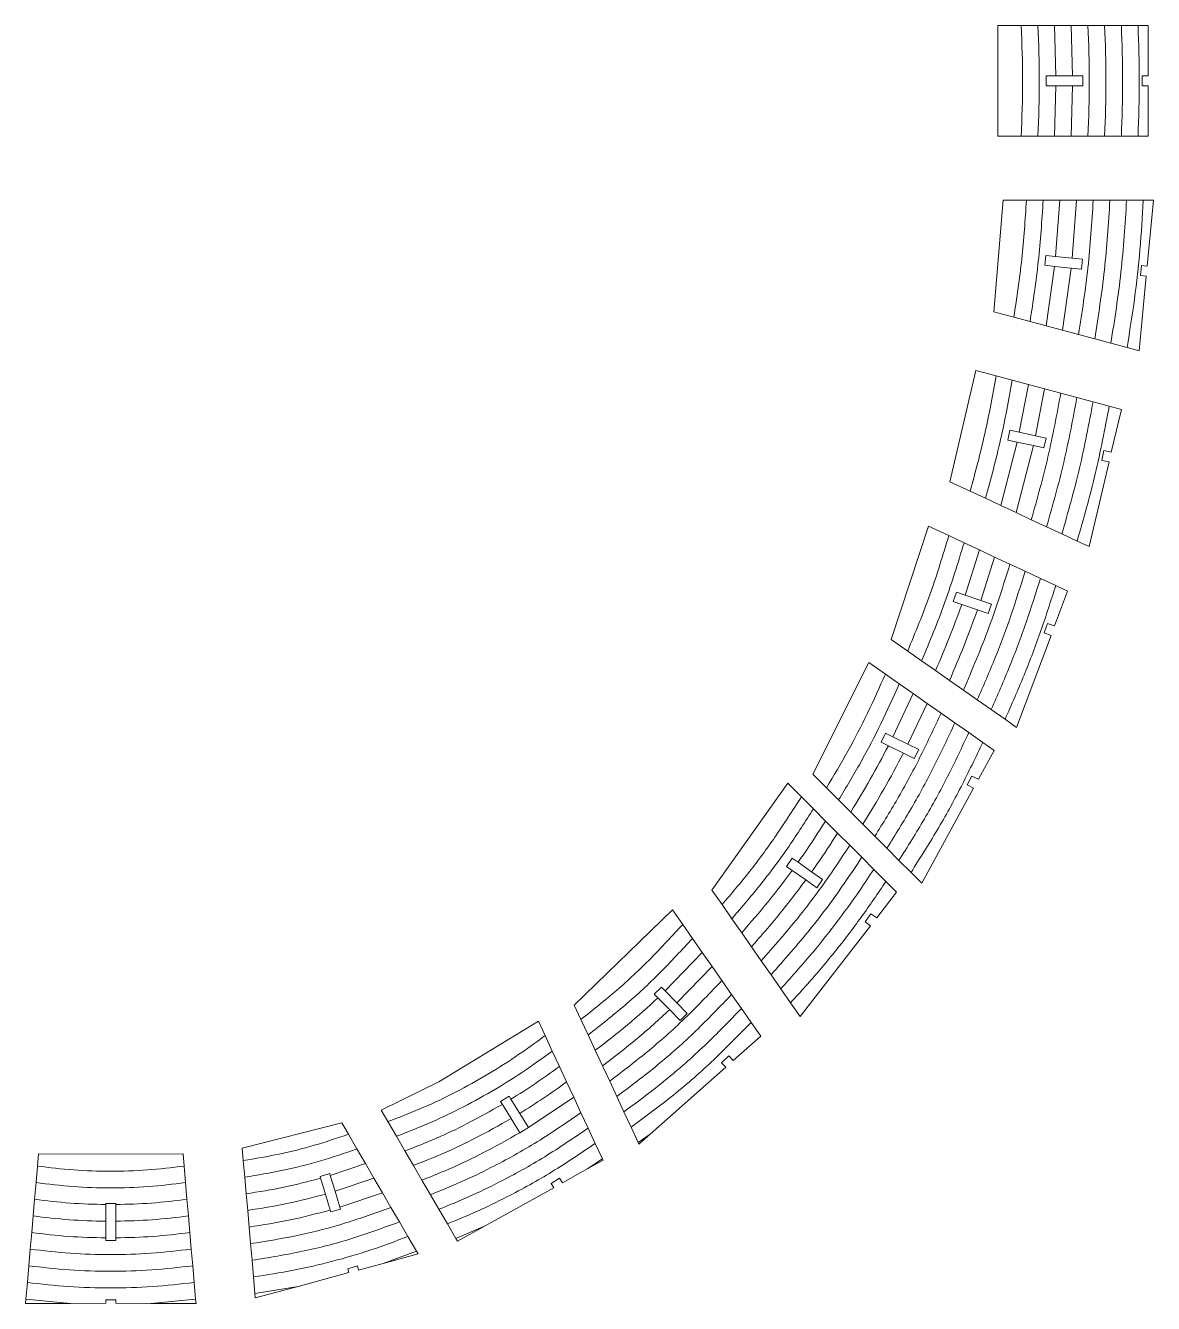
# Model space of a CAD drawing. Header units: millimetres. Extents: x -2136 to 2622, y -2915 to 1925.
# Drawn here: x 1418 to 1756, y -2890.7 to -2507.8 of the extents above; entities that cross this region are included whole.
import ezdxf

# ---------------------------------------------------------------- set-up
doc = ezdxf.new("R2010")
doc.units = ezdxf.units.MM

msp = doc.modelspace()

# ---------------------------------------------------------------- linework, layer by layer
at = {"color": 7, "linetype": 'Continuous', "lineweight": 15}
for p, q in [((1709.33, -2540.95), (1709.33, -2507.81)), ((1709.33, -2507.81), (1716.35, -2507.81)), ((1721.35, -2507.81), (1716.35, -2507.81)), ((1721.35, -2507.81), (1726.35, -2507.81)), ((1726.76, -2522.88), (1726.35, -2507.81)), ((1731.35, -2507.81), (1726.35, -2507.81)), ((1731.35, -2507.81), (1731.75, -2522.88)), ((1731.35, -2507.81), (1736.35, -2507.81)), ((1741.35, -2507.81), (1736.35, -2507.81)), ((1741.35, -2507.81), (1746.35, -2507.81)), ((1751.35, -2507.81), (1746.35, -2507.81)), ((1751.35, -2507.81), (1754.39, -2507.81)), ((1754.39, -2507.81), (1754.39, -2522.88)), ((1723.78, -2525.88), (1723.78, -2522.88)), ((1723.78, -2522.88), (1726.76, -2522.88)), ((1731.75, -2522.88), (1726.76, -2522.88)), ((1731.75, -2522.88), (1734.85, -2522.88)), ((1734.85, -2522.88), (1734.85, -2525.88)), ((1752.61, -2522.88), (1752.61, -2525.88)), ((1754.39, -2522.88), (1752.61, -2522.88)), ((1726.76, -2525.88), (1723.78, -2525.88)), ((1726.35, -2540.95), (1726.76, -2525.88)), ((1726.76, -2525.88), (1731.75, -2525.88)), ((1731.75, -2525.88), (1731.35, -2540.95)), ((1734.85, -2525.88), (1731.75, -2525.88)), ((1752.61, -2525.88), (1754.39, -2525.88)), ((1754.39, -2525.88), (1754.39, -2540.95)), ((1716.35, -2540.95), (1709.33, -2540.95)), ((1716.35, -2540.95), (1721.35, -2540.95)), ((1726.35, -2540.95), (1721.35, -2540.95)), ((1726.35, -2540.95), (1731.35, -2540.95)), ((1736.35, -2540.95), (1731.35, -2540.95)), ((1736.35, -2540.95), (1741.35, -2540.95)), ((1746.35, -2540.95), (1741.35, -2540.95)), ((1746.35, -2540.95), (1751.35, -2540.95)), ((1754.39, -2540.95), (1751.35, -2540.95)), ((1708.1, -2593.54), (1710.91, -2560.13)), ((1710.91, -2560.13), (1717.92, -2560.13)), ((1722.92, -2560.13), (1717.92, -2560.13)), ((1722.92, -2560.13), (1727.93, -2560.14)), ((1726.64, -2576.97), (1727.93, -2560.14)), ((1732.93, -2560.14), (1727.93, -2560.14)), ((1732.93, -2560.14), (1731.61, -2577.5)), ((1732.93, -2560.14), (1737.93, -2560.14)), ((1742.93, -2560.14), (1737.93, -2560.14)), ((1742.93, -2560.14), (1747.93, -2560.14)), ((1752.92, -2560.14), (1747.93, -2560.14)), ((1752.92, -2560.14), (1755.97, -2560.14)), ((1755.97, -2560.14), (1754.11, -2579.88)), ((1723.4, -2579.65), (1723.72, -2576.66)), ((1723.72, -2576.66), (1726.64, -2576.97)), ((1726.33, -2579.96), (1723.4, -2579.65)), ((1723.85, -2597.76), (1726.33, -2579.96)), ((1726.33, -2579.96), (1731.29, -2580.48)), ((1731.61, -2577.5), (1726.64, -2576.97)), ((1731.29, -2580.48), (1728.69, -2599.06)), ((1734.4, -2580.81), (1731.29, -2580.48)), ((1731.61, -2577.5), (1734.71, -2577.83)), ((1734.71, -2577.83), (1734.4, -2580.81)), ((1752.36, -2579.69), (1752.05, -2582.68)), ((1754.11, -2579.88), (1752.36, -2579.69)), ((1753.83, -2582.86), (1751.72, -2605.23)), ((1752.05, -2582.68), (1753.83, -2582.86)), ((1714.15, -2595.16), (1708.1, -2593.54)), ((1714.15, -2595.16), (1719, -2596.46)), ((1723.85, -2597.76), (1719, -2596.46)), ((1723.85, -2597.76), (1728.69, -2599.06)), ((1733.54, -2600.36), (1728.69, -2599.06)), ((1733.54, -2600.36), (1738.38, -2601.66)), ((1743.22, -2602.96), (1738.38, -2601.66)), ((1743.22, -2602.96), (1748.07, -2604.26)), ((1751.72, -2605.23), (1748.07, -2604.26)), ((1695, -2644.5), (1702.75, -2611.13)), ((1702.75, -2611.13), (1708.81, -2612.75)), ((1713.66, -2614.05), (1708.81, -2612.75)), ((1713.66, -2614.05), (1718.5, -2615.35)), ((1715.76, -2629.67), (1718.5, -2615.35)), ((1723.35, -2616.65), (1718.5, -2615.35)), ((1723.35, -2616.65), (1720.64, -2630.73)), ((1723.35, -2616.65), (1728.19, -2617.95)), ((1733.04, -2619.25), (1728.19, -2617.95)), ((1733.04, -2619.25), (1737.88, -2620.55)), ((1742.72, -2621.85), (1737.88, -2620.55)), ((1742.72, -2621.85), (1746.37, -2622.82)), ((1746.37, -2622.82), (1743.34, -2635.65)), ((1712.32, -2632), (1712.96, -2629.07)), ((1712.96, -2629.07), (1715.76, -2629.67)), ((1720.64, -2630.73), (1715.76, -2629.67)), ((1710.21, -2651.6), (1715.12, -2632.6)), ((1715.12, -2632.6), (1712.32, -2632)), ((1720, -2633.66), (1714.79, -2653.74)), ((1715.12, -2632.6), (1720, -2633.66)), ((1723.14, -2634.34), (1720, -2633.66)), ((1720.64, -2630.73), (1723.78, -2631.41)), ((1723.78, -2631.41), (1723.14, -2634.34)), ((1741.14, -2635.17), (1740.5, -2638.1)), ((1740.5, -2638.1), (1742.65, -2638.57)), ((1743.34, -2635.65), (1741.14, -2635.17)), ((1742.65, -2638.57), (1736.66, -2663.94)), ((1701.05, -2647.33), (1695, -2644.5)), ((1701.05, -2647.33), (1705.63, -2649.46)), ((1710.21, -2651.6), (1705.63, -2649.46)), ((1710.21, -2651.6), (1714.79, -2653.74)), ((1719.37, -2655.87), (1714.79, -2653.74)), ((1719.37, -2655.87), (1723.94, -2658.01)), ((1677.39, -2691.78), (1688.59, -2657.82)), ((1688.59, -2657.82), (1694.65, -2660.65)), ((1699.23, -2662.78), (1694.65, -2660.65)), ((1728.52, -2660.14), (1723.94, -2658.01)), ((1728.52, -2660.14), (1733.09, -2662.27)), ((1699.23, -2662.78), (1703.81, -2664.92)), ((1736.66, -2663.94), (1733.09, -2662.27)), ((1699.51, -2678.45), (1703.81, -2664.92)), ((1708.38, -2667.06), (1703.81, -2664.92)), ((1708.38, -2667.06), (1704.24, -2680.07)), ((1708.38, -2667.06), (1712.96, -2669.19)), ((1717.53, -2671.33), (1712.96, -2669.19)), ((1717.53, -2671.33), (1722.11, -2673.46)), ((1726.68, -2675.6), (1722.11, -2673.46)), ((1726.68, -2675.6), (1730.25, -2677.27)), ((1695.98, -2680.41), (1696.95, -2677.57)), ((1696.95, -2677.57), (1699.51, -2678.45)), ((1704.24, -2680.07), (1699.51, -2678.45)), ((1704.24, -2680.07), (1707.42, -2681.16)), ((1730.25, -2677.27), (1726.36, -2687.66)), ((1698.52, -2681.28), (1695.98, -2680.41)), ((1698.52, -2681.28), (1703.25, -2682.9)), ((1706.45, -2684), (1703.25, -2682.9)), ((1707.42, -2681.16), (1706.45, -2684)), ((1724.22, -2686.92), (1723.25, -2689.76)), ((1726.36, -2687.66), (1724.22, -2686.92)), ((1725.28, -2690.52), (1714.95, -2718.1)), ((1723.25, -2689.76), (1725.28, -2690.52)), ((1682.33, -2695.24), (1677.39, -2691.78)), ((1682.33, -2695.24), (1686.51, -2698.17)), ((1653.93, -2732.13), (1670.7, -2698.68)), ((1670.7, -2698.68), (1675.63, -2702.14)), ((1690.68, -2701.09), (1686.51, -2698.17)), ((1679.81, -2705.07), (1675.63, -2702.14)), ((1690.68, -2701.09), (1694.85, -2704.01)), ((1679.81, -2705.07), (1683.98, -2707.99)), ((1699.02, -2706.93), (1694.85, -2704.01)), ((1699.02, -2706.93), (1703.18, -2709.85)), ((1677.92, -2720.91), (1683.98, -2707.99)), ((1688.15, -2710.92), (1683.98, -2707.99)), ((1707.34, -2712.77), (1703.18, -2709.85)), ((1688.15, -2710.92), (1682.39, -2723.14)), ((1688.15, -2710.92), (1692.32, -2713.84)), ((1696.48, -2716.76), (1692.32, -2713.84)), ((1707.34, -2712.77), (1711.5, -2715.68)), ((1696.48, -2716.76), (1700.64, -2719.67)), ((1714.95, -2718.1), (1711.5, -2715.68)), ((1674.38, -2722.5), (1675.72, -2719.82)), ((1675.72, -2719.82), (1677.92, -2720.91)), ((1682.39, -2723.14), (1677.92, -2720.91)), ((1704.8, -2722.59), (1700.64, -2719.67)), ((1676.56, -2723.59), (1674.38, -2722.5)), ((1676.56, -2723.59), (1681.03, -2725.82)), ((1684.29, -2727.44), (1681.03, -2725.82)), ((1682.39, -2723.14), (1685.62, -2724.75)), ((1685.62, -2724.75), (1684.29, -2727.44)), ((1708.25, -2725), (1703.52, -2733.66)), ((1704.8, -2722.59), (1708.25, -2725)), ((1658, -2736.21), (1653.93, -2732.13)), ((1701.52, -2732.67), (1700.18, -2735.35)), ((1703.52, -2733.66), (1701.52, -2732.67)), ((1623.64, -2766.84), (1646.4, -2734.82)), ((1646.4, -2734.82), (1650.48, -2738.9)), ((1658, -2736.21), (1661.63, -2739.84)), ((1702.09, -2736.3), (1686.55, -2764.78)), ((1700.18, -2735.35), (1702.09, -2736.3)), ((1654.1, -2742.53), (1650.48, -2738.9)), ((1665.25, -2743.47), (1661.63, -2739.84)), ((1654.1, -2742.53), (1657.73, -2746.15)), ((1665.25, -2743.47), (1668.87, -2747.09)), ((1661.34, -2749.78), (1657.73, -2746.15)), ((1672.49, -2750.71), (1668.87, -2747.09)), ((1661.34, -2749.78), (1664.96, -2753.4)), ((1672.49, -2750.71), (1676.1, -2754.32)), ((1668.57, -2757.01), (1664.96, -2753.4)), ((1679.71, -2757.94), (1676.1, -2754.32)), ((1646.01, -2759.75), (1647.74, -2757.3)), ((1647.7, -2760.94), (1646.01, -2759.75)), ((1647.74, -2757.3), (1649.46, -2758.51)), ((1653.54, -2761.39), (1649.46, -2758.51)), ((1668.57, -2757.01), (1672.18, -2760.63)), ((1675.79, -2764.24), (1672.18, -2760.63)), ((1679.71, -2757.94), (1683.32, -2761.55)), ((1647.7, -2760.94), (1651.78, -2763.82)), ((1655.06, -2766.13), (1651.78, -2763.82)), ((1653.54, -2761.39), (1656.79, -2763.68)), ((1656.79, -2763.68), (1655.06, -2766.13)), ((1675.79, -2764.24), (1679.02, -2767.47)), ((1686.55, -2764.78), (1683.32, -2761.55)), ((1626.7, -2771.21), (1623.64, -2766.84)), ((1679.02, -2767.47), (1673.05, -2775.16)), ((1626.7, -2771.21), (1629.64, -2775.42)), ((1582.4, -2801.29), (1611.84, -2772.73)), ((1611.84, -2772.73), (1614.9, -2777.11)), ((1632.58, -2779.62), (1629.64, -2775.42)), ((1671.29, -2773.92), (1669.57, -2776.37)), ((1673.05, -2775.16), (1671.29, -2773.92)), ((1617.84, -2781.32), (1614.9, -2777.11)), ((1632.58, -2779.62), (1635.52, -2783.82)), ((1671.21, -2777.53), (1650.13, -2804.7)), ((1669.57, -2776.37), (1671.21, -2777.53)), ((1617.84, -2781.32), (1620.78, -2785.52)), ((1609.68, -2797.05), (1620.78, -2785.52)), ((1623.71, -2789.73), (1620.78, -2785.52)), ((1638.46, -2788.02), (1635.52, -2783.82)), ((1623.71, -2789.73), (1613.17, -2800.62)), ((1623.71, -2789.73), (1626.64, -2793.92)), ((1638.46, -2788.02), (1641.39, -2792.21)), ((1629.57, -2798.12), (1626.64, -2793.92)), ((1644.32, -2796.4), (1641.39, -2792.21)), ((1606.4, -2797.99), (1608.55, -2795.89)), ((1607.5, -2799.12), (1606.4, -2797.99)), ((1608.55, -2795.89), (1609.68, -2797.05)), ((1613.17, -2800.62), (1609.68, -2797.05)), ((1629.57, -2798.12), (1632.5, -2802.31)), ((1644.32, -2796.4), (1647.24, -2800.58)), ((1584.41, -2805.59), (1582.4, -2801.29)), ((1607.5, -2799.12), (1611, -2802.69)), ((1614.13, -2805.9), (1611, -2802.69)), ((1613.17, -2800.62), (1616.28, -2803.81)), ((1635.42, -2806.49), (1632.5, -2802.31)), ((1650.13, -2804.7), (1647.24, -2800.58)), ((1541.81, -2824.25), (1571.67, -2806.14)), ((1571.67, -2806.14), (1573.67, -2810.44)), ((1584.41, -2805.59), (1586.56, -2810.22)), ((1616.28, -2803.81), (1614.13, -2805.9)), ((1635.42, -2806.49), (1638.3, -2810.62)), ((1588.72, -2814.85), (1586.56, -2810.22)), ((1575.83, -2815.07), (1573.67, -2810.44)), ((1638.3, -2810.62), (1630.06, -2817.91)), ((1575.83, -2815.07), (1577.98, -2819.7)), ((1588.72, -2814.85), (1590.87, -2819.46)), ((1628.69, -2816.51), (1626.55, -2818.6)), ((1630.06, -2817.91), (1628.69, -2816.51)), ((1580.13, -2824.32), (1577.98, -2819.7)), ((1593.02, -2824.08), (1590.87, -2819.46)), ((1627.82, -2819.9), (1605.18, -2839.93)), ((1626.55, -2818.6), (1627.82, -2819.9)), ((1524.53, -2832.77), (1541.81, -2824.25)), ((1580.13, -2824.32), (1582.28, -2828.93)), ((1593.02, -2824.08), (1595.17, -2828.69)), ((1560.33, -2830.19), (1562.88, -2828.62)), ((1562.88, -2828.62), (1563.43, -2829.51)), ((1566.05, -2833.76), (1563.43, -2829.51)), ((1568.68, -2838), (1582.28, -2828.93)), ((1584.42, -2833.54), (1582.28, -2828.93)), ((1597.31, -2833.3), (1595.17, -2828.69)), ((1526.55, -2836.23), (1524.53, -2832.77)), ((1560.86, -2831.05), (1560.33, -2830.19)), ((1560.86, -2831.05), (1563.48, -2835.3)), ((1597.31, -2833.3), (1599.45, -2837.9)), ((1482.91, -2844.19), (1512.71, -2836.56)), ((1512.71, -2836.56), (1514.73, -2840.02)), ((1526.55, -2836.23), (1529.1, -2840.61)), ((1566.11, -2839.55), (1563.48, -2835.3)), ((1566.05, -2833.76), (1568.68, -2838)), ((1584.42, -2833.54), (1586.56, -2838.15)), ((1517.28, -2844.4), (1514.73, -2840.02)), ((1531.65, -2844.99), (1529.1, -2840.61)), ((1566.11, -2839.55), (1566.14, -2839.61)), ((1566.14, -2839.61), (1568.69, -2838.03)), ((1568.69, -2838.03), (1568.68, -2838)), ((1588.71, -2842.75), (1586.56, -2838.15)), ((1601.6, -2842.5), (1599.45, -2837.9)), ((1601.6, -2842.5), (1605.18, -2839.93)), ((1601.8, -2842.93), (1605.18, -2839.93)), ((1483.23, -2847.87), (1482.91, -2844.19)), ((1517.28, -2844.4), (1519.83, -2848.78)), ((1588.71, -2842.75), (1590.85, -2847.35)), ((1601.6, -2842.5), (1601.8, -2842.93)), ((1421.55, -2849.53), (1421.87, -2845.85)), ((1421.87, -2845.85), (1443.52, -2845.95)), ((1443.52, -2845.95), (1465.17, -2845.85)), ((1465.17, -2845.85), (1465.49, -2849.53)), ((1483.23, -2847.87), (1483.67, -2852.85)), ((1531.65, -2844.99), (1534.21, -2849.37)), ((1586.52, -2850.31), (1590.85, -2847.35)), ((1586.52, -2850.31), (1591.05, -2847.79)), ((1591.05, -2847.79), (1590.85, -2847.35)), ((1421.55, -2849.53), (1421.12, -2854.51)), ((1465.92, -2854.51), (1465.49, -2849.53)), ((1506.27, -2852.67), (1509.14, -2851.81)), ((1509.14, -2851.81), (1509.29, -2852.32)), ((1509.29, -2852.32), (1519.83, -2848.78)), ((1510.72, -2857.1), (1509.29, -2852.32)), ((1522.38, -2853.16), (1519.83, -2848.78)), ((1536.76, -2853.75), (1534.21, -2849.37)), ((1586.52, -2850.31), (1578.9, -2854.55)), ((1420.69, -2859.5), (1421.12, -2854.51)), ((1465.92, -2854.51), (1466.35, -2859.5)), ((1484.1, -2857.83), (1483.67, -2852.85)), ((1506.41, -2853.15), (1506.27, -2852.67)), ((1506.41, -2853.15), (1507.84, -2857.94)), ((1522.38, -2853.16), (1510.72, -2857.1)), ((1522.38, -2853.16), (1524.93, -2857.54)), ((1536.76, -2853.75), (1539.3, -2858.12)), ((1576.27, -2856.01), (1555.73, -2867.45)), ((1578.03, -2853.14), (1575.47, -2854.72)), ((1575.47, -2854.72), (1576.27, -2856.01)), ((1578.9, -2854.55), (1578.03, -2853.14)), ((1420.69, -2859.5), (1420.26, -2864.48)), ((1466.79, -2864.48), (1466.35, -2859.5)), ((1484.1, -2857.83), (1484.54, -2862.82)), ((1509.28, -2862.72), (1507.84, -2857.94)), ((1510.72, -2857.1), (1512.16, -2861.89)), ((1512.16, -2861.89), (1524.93, -2857.54)), ((1527.48, -2861.91), (1524.93, -2857.54)), ((1541.85, -2862.49), (1539.3, -2858.12)), ((1442.02, -2860.77), (1445.02, -2860.77)), ((1442.02, -2861.07), (1442.02, -2860.77)), ((1442.02, -2861.07), (1442.02, -2866.07)), ((1445.02, -2860.77), (1445.02, -2861.07)), ((1445.02, -2866.07), (1445.02, -2861.07)), ((1484.97, -2867.8), (1484.54, -2862.82)), ((1509.28, -2862.72), (1509.44, -2863.27)), ((1509.44, -2863.27), (1512.32, -2862.41)), ((1512.32, -2862.41), (1512.16, -2861.89)), ((1527.48, -2861.91), (1530.02, -2866.28)), ((1541.85, -2862.49), (1544.39, -2866.85)), ((1419.82, -2869.46), (1420.26, -2864.48)), ((1442.02, -2871.06), (1442.02, -2866.07)), ((1445.02, -2866.07), (1445.02, -2871.06)), ((1466.79, -2864.48), (1467.22, -2869.46)), ((1484.97, -2867.8), (1485.4, -2872.78)), ((1532.57, -2870.64), (1530.02, -2866.28)), ((1546.94, -2871.21), (1544.39, -2866.85)), ((1546.94, -2871.21), (1555.73, -2867.45)), ((1547.44, -2872.07), (1555.73, -2867.45)), ((1419.82, -2869.46), (1419.39, -2874.44)), ((1442.02, -2871.06), (1442.02, -2871.84)), ((1445.02, -2871.84), (1445.02, -2871.06)), ((1467.65, -2874.44), (1467.22, -2869.46)), ((1532.57, -2870.64), (1535.11, -2875.01)), ((1546.94, -2871.21), (1547.44, -2872.07)), ((1418.96, -2879.42), (1419.39, -2874.44)), ((1442.02, -2871.84), (1445.02, -2871.84)), ((1467.65, -2874.44), (1468.08, -2879.42)), ((1485.84, -2877.76), (1485.4, -2872.78)), ((1525.16, -2878.69), (1535.11, -2875.01)), ((1535.61, -2875.87), (1535.11, -2875.01)), ((1485.84, -2877.76), (1486.27, -2882.74)), ((1525.16, -2878.69), (1517.79, -2880.68)), ((1525.16, -2878.69), (1535.61, -2875.87)), ((1418.96, -2879.42), (1418.53, -2884.4)), ((1468.52, -2884.4), (1468.08, -2879.42)), ((1486.71, -2887.72), (1486.27, -2882.74)), ((1514.89, -2881.46), (1499.64, -2885.58)), ((1517.41, -2879.43), (1514.54, -2880.29)), ((1514.54, -2880.29), (1514.89, -2881.46)), ((1517.79, -2880.68), (1517.41, -2879.43)), ((1418.09, -2889.38), (1418.53, -2884.4)), ((1468.52, -2884.4), (1468.95, -2889.38)), ((1486.71, -2887.72), (1499.64, -2885.58)), ((1486.82, -2889.04), (1499.64, -2885.58)), ((1418.09, -2889.38), (1417.98, -2890.7)), ((1417.98, -2890.7), (1431.45, -2890.67)), ((1418.09, -2889.38), (1431.45, -2890.67)), ((1442.02, -2890.65), (1431.45, -2890.67)), ((1442.02, -2889.6), (1442.02, -2890.65)), ((1445.02, -2889.6), (1442.02, -2889.6)), ((1445.02, -2890.65), (1445.02, -2889.6)), ((1455.51, -2890.67), (1445.02, -2890.65)), ((1455.51, -2890.67), (1468.95, -2889.38)), ((1455.51, -2890.67), (1469.06, -2890.7)), ((1469.06, -2890.7), (1468.95, -2889.38)), ((1486.71, -2887.72), (1486.82, -2889.04))]:
    msp.add_line(p, q, dxfattribs=at)
at = {"color": 7, "linetype": 'Continuous', "lineweight": 15, "flags": 128}
for points in [[(1717.92, -2560.13), (1717.92, -2560.13)], [(1732.93, -2560.14), (1732.93, -2560.14)], [(1737.93, -2560.14), (1737.93, -2560.14)], [(1454.69, -2850.69), (1454.69, -2850.69)], [(1455.41, -2860.65), (1455.41, -2860.65)], [(1456.13, -2870.61), (1456.13, -2870.61)], [(1456.85, -2880.57), (1456.85, -2880.57)], [(1457.57, -2890.53), (1457.57, -2890.53)]]:
    msp.add_lwpolyline(points, dxfattribs=at)
at = {"color": 7, "linetype": 'Continuous', "lineweight": 15}
for points, knots in [([(1716.35, -2540.95), (1716.56, -2535.41), (1716.99, -2524.36), (1716.56, -2513.32), (1716.35, -2507.81)], [0, 0, 0, 0, 0.501253, 1, 1, 1, 1]), ([(1716.35, -2540.95), (1716.56, -2535.41), (1716.99, -2524.36), (1716.56, -2513.32), (1716.35, -2507.81)], [0, 0, 0, 0, 0.501253, 1, 1, 1, 1]), ([(1721.35, -2507.81), (1721.56, -2513.32), (1721.98, -2524.36), (1721.56, -2535.41), (1721.35, -2540.95)], [0, 0, 0, 0, 0.498786, 1, 1, 1, 1]), ([(1721.35, -2507.81), (1721.56, -2513.32), (1721.98, -2524.36), (1721.56, -2535.41), (1721.35, -2540.95)], [0, 0, 0, 0, 0.498786, 1, 1, 1, 1]), ([(1736.35, -2540.95), (1736.55, -2535.41), (1736.95, -2524.37), (1736.55, -2513.32), (1736.35, -2507.81)], [0, 0, 0, 0, 0.501168, 1, 1, 1, 1]), ([(1736.35, -2540.95), (1736.55, -2535.41), (1736.95, -2524.37), (1736.55, -2513.32), (1736.35, -2507.81)], [0, 0, 0, 0, 0.501168, 1, 1, 1, 1]), ([(1741.35, -2507.81), (1741.55, -2513.32), (1741.94, -2524.37), (1741.55, -2535.41), (1741.35, -2540.95)], [0, 0, 0, 0, 0.498847, 1, 1, 1, 1]), ([(1741.35, -2507.81), (1741.55, -2513.32), (1741.94, -2524.37), (1741.55, -2535.41), (1741.35, -2540.95)], [0, 0, 0, 0, 0.498847, 1, 1, 1, 1]), ([(1746.35, -2540.95), (1746.54, -2535.41), (1746.93, -2524.37), (1746.54, -2513.32), (1746.35, -2507.81)], [0, 0, 0, 0, 0.501139, 1, 1, 1, 1]), ([(1746.35, -2540.95), (1746.54, -2535.41), (1746.93, -2524.37), (1746.54, -2513.32), (1746.35, -2507.81)], [0, 0, 0, 0, 0.501139, 1, 1, 1, 1]), ([(1751.35, -2507.81), (1751.54, -2513.32), (1751.93, -2524.37), (1751.54, -2535.41), (1751.35, -2540.95)], [0, 0, 0, 0, 0.498875, 1, 1, 1, 1]), ([(1751.35, -2507.81), (1751.54, -2513.32), (1751.93, -2524.37), (1751.54, -2535.41), (1751.35, -2540.95)], [0, 0, 0, 0, 0.498875, 1, 1, 1, 1]), ([(1714.15, -2595.16), (1715.02, -2589.37), (1716.77, -2577.75), (1717.54, -2566.02), (1717.92, -2560.13)], [0, 0, 0, 0, 0.498427, 1, 1, 1, 1]), ([(1714.15, -2595.16), (1715.02, -2589.37), (1716.77, -2577.75), (1717.54, -2566.02), (1717.92, -2560.13)], [0, 0, 0, 0, 0.498427, 1, 1, 1, 1]), ([(1722.92, -2560.13), (1722.53, -2566.24), (1721.73, -2578.4), (1719.91, -2590.46), (1719, -2596.46)], [0, 0, 0, 0, 0.501639, 1, 1, 1, 1]), ([(1722.92, -2560.13), (1722.53, -2566.24), (1721.73, -2578.4), (1719.91, -2590.46), (1719, -2596.46)], [0, 0, 0, 0, 0.501639, 1, 1, 1, 1]), ([(1733.54, -2600.36), (1734.57, -2593.71), (1736.63, -2580.37), (1737.49, -2566.89), (1737.93, -2560.14)], [0, 0, 0, 0, 0.498469, 1, 1, 1, 1]), ([(1733.54, -2600.36), (1734.57, -2593.71), (1736.63, -2580.37), (1737.49, -2566.89), (1737.93, -2560.14)], [0, 0, 0, 0, 0.498469, 1, 1, 1, 1]), ([(1742.93, -2560.14), (1742.48, -2567.11), (1741.6, -2581.02), (1739.45, -2594.79), (1738.38, -2601.66)], [0, 0, 0, 0, 0.501494, 1, 1, 1, 1]), ([(1743.22, -2602.96), (1744.34, -2595.88), (1746.57, -2581.68), (1747.47, -2567.33), (1747.93, -2560.14)], [0, 0, 0, 0, 0.498544, 1, 1, 1, 1]), ([(1743.22, -2602.96), (1744.34, -2595.88), (1746.57, -2581.68), (1747.47, -2567.33), (1747.93, -2560.14)], [0, 0, 0, 0, 0.498544, 1, 1, 1, 1]), ([(1752.92, -2560.14), (1752.63, -2565.08), (1752.04, -2574.95), (1750.42, -2589.68), (1748.85, -2599.4), (1748.07, -2604.26)], [0, 0, 0, 0, 0.334701, 0.667804, 1, 1, 1, 1]), ([(1701.05, -2647.33), (1702.59, -2641.62), (1705.68, -2630.21), (1707.77, -2618.57), (1708.81, -2612.75)], [0, 0, 0, 0, 0.500009, 1, 1, 1, 1]), ([(1713.66, -2614.05), (1712.58, -2620.01), (1710.42, -2631.93), (1707.23, -2643.62), (1705.63, -2649.46)], [0, 0, 0, 0, 0.499898, 1, 1, 1, 1]), ([(1719.37, -2655.87), (1721.12, -2649.61), (1724.63, -2637.1), (1727.01, -2624.33), (1728.19, -2617.95)], [0, 0, 0, 0, 0.50047, 1, 1, 1, 1]), ([(1733.04, -2619.25), (1731.81, -2625.77), (1729.37, -2638.82), (1725.75, -2651.61), (1723.94, -2658.01)], [0, 0, 0, 0, 0.499404, 1, 1, 1, 1]), ([(1728.52, -2660.14), (1730.38, -2653.6), (1734.1, -2640.55), (1736.62, -2627.21), (1737.88, -2620.55)], [0, 0, 0, 0, 0.500724, 1, 1, 1, 1]), ([(1742.72, -2621.85), (1741.43, -2628.65), (1738.83, -2642.27), (1735.01, -2655.6), (1733.09, -2662.27)], [0, 0, 0, 0, 0.499147, 1, 1, 1, 1]), ([(1682.33, -2695.24), (1684.67, -2689.55), (1689.32, -2678.22), (1692.88, -2666.49), (1694.65, -2660.65)], [0, 0, 0, 0, 0.50191, 1, 1, 1, 1]), ([(1699.23, -2662.78), (1697.4, -2668.76), (1693.73, -2680.76), (1688.92, -2692.35), (1686.51, -2698.17)], [0, 0, 0, 0, 0.497861, 1, 1, 1, 1]), ([(1699.02, -2706.93), (1701.66, -2700.73), (1706.93, -2688.38), (1710.96, -2675.57), (1712.96, -2669.19)], [0, 0, 0, 0, 0.502425, 1, 1, 1, 1]), ([(1717.53, -2671.33), (1716.17, -2675.66), (1713.45, -2684.36), (1708.66, -2697.22), (1705.01, -2705.63), (1703.18, -2709.85)], [0, 0, 0, 0, 0.331067, 0.664621, 1, 1, 1, 1]), ([(1707.34, -2712.77), (1709.23, -2708.47), (1712.98, -2699.88), (1717.9, -2686.76), (1720.71, -2677.88), (1722.11, -2673.46)], [0, 0, 0, 0, 0.335421, 0.669019, 1, 1, 1, 1]), ([(1726.68, -2675.6), (1725.24, -2680.11), (1722.35, -2689.16), (1717.3, -2702.54), (1713.44, -2711.29), (1711.5, -2715.68)], [0, 0, 0, 0, 0.330899, 0.664536, 1, 1, 1, 1]), ([(1690.68, -2701.09), (1692.08, -2697.82), (1694.87, -2691.29), (1697.31, -2684.61), (1698.52, -2681.28)], [0, 0, 0, 0, 0.500968, 1, 1, 1, 1]), ([(1703.25, -2682.9), (1701.95, -2686.45), (1699.35, -2693.57), (1696.35, -2700.53), (1694.85, -2704.01)], [0, 0, 0, 0, 0.498966, 1, 1, 1, 1]), ([(1703.25, -2682.9), (1701.95, -2686.45), (1699.35, -2693.57), (1696.35, -2700.53), (1694.85, -2704.01)], [0, 0, 0, 0, 0.498966, 1, 1, 1, 1]), ([(1658, -2736.21), (1660.17, -2732.55), (1664.52, -2725.23), (1670.4, -2713.86), (1673.89, -2706.05), (1675.63, -2702.14)], [0, 0, 0, 0, 0.332198, 0.665278, 1, 1, 1, 1]), ([(1679.81, -2705.07), (1678.01, -2709.06), (1674.41, -2717.03), (1668.35, -2728.64), (1663.87, -2736.11), (1661.63, -2739.84)], [0, 0, 0, 0, 0.334502, 0.667551, 1, 1, 1, 1]), ([(1672.49, -2750.71), (1674.93, -2746.75), (1679.82, -2738.83), (1686.43, -2726.51), (1690.35, -2718.07), (1692.32, -2713.84)], [0, 0, 0, 0, 0.3331927, 0.6662407, 1, 1, 1, 1]), ([(1696.48, -2716.76), (1694.46, -2721.06), (1690.43, -2729.67), (1683.64, -2742.22), (1678.61, -2750.29), (1676.1, -2754.32)], [0, 0, 0, 0, 0.333522, 0.666568, 1, 1, 1, 1]), ([(1679.71, -2757.94), (1682.29, -2753.83), (1687.46, -2745.61), (1694.43, -2732.83), (1698.57, -2724.06), (1700.64, -2719.67)], [0, 0, 0, 0, 0.33367, 0.666712, 1, 1, 1, 1]), ([(1665.25, -2743.47), (1667.24, -2740.21), (1671.22, -2733.71), (1674.78, -2726.96), (1676.56, -2723.59)], [0, 0, 0, 0, 0.499865, 1, 1, 1, 1]), ([(1681.03, -2725.82), (1679.12, -2729.43), (1675.31, -2736.66), (1671.02, -2743.61), (1668.87, -2747.09)], [0, 0, 0, 0, 0.5000037, 1, 1, 1, 1]), ([(1704.8, -2722.59), (1702.68, -2727.05), (1698.43, -2735.98), (1691.27, -2749), (1685.97, -2757.36), (1683.32, -2761.55)], [0, 0, 0, 0, 0.333062, 0.666096, 1, 1, 1, 1]), ([(1626.7, -2771.21), (1629.47, -2767.94), (1635.01, -2761.41), (1642.97, -2750.63), (1647.87, -2742.97), (1650.48, -2738.9)], [0, 0, 0, 0, 0.3204757, 0.6390107, 1, 1, 1, 1]), ([(1654.1, -2742.53), (1651.69, -2746.27), (1646.8, -2753.88), (1638.66, -2764.89), (1632.66, -2771.9), (1629.64, -2775.42)], [0, 0, 0, 0, 0.325375, 0.661399, 1, 1, 1, 1]), ([(1649.46, -2758.51), (1649.97, -2757.79), (1652.84, -2753.74), (1655.52, -2749.57), (1657.73, -2746.15)], [0, 0, 0, 0, 0.179258, 1, 1, 1, 1]), ([(1661.34, -2749.78), (1659.34, -2752.87), (1656.8, -2756.78), (1654.11, -2760.59), (1653.54, -2761.39)], [0, 0, 0, 0, 0.789944, 1, 1, 1, 1]), ([(1638.46, -2788.02), (1642.19, -2783.77), (1649.61, -2775.31), (1658.27, -2763.59), (1663.15, -2756.16), (1664.96, -2753.4)], [0, 0, 0, 0, 0.3886667, 0.7730763, 1, 1, 1, 1]), ([(1668.57, -2757.01), (1666.96, -2759.45), (1662.09, -2766.83), (1653.26, -2778.78), (1645.36, -2787.71), (1641.39, -2792.21)], [0, 0, 0, 0, 0.196631, 0.595885, 1, 1, 1, 1]), ([(1644.32, -2796.4), (1647.16, -2793.25), (1652.82, -2787), (1660.66, -2777.13), (1667.08, -2768.32), (1670.78, -2762.74), (1672.18, -2760.63)], [0, 0, 0, 0, 0.2799169, 0.5574223, 0.8325356, 1, 1, 1, 1]), ([(1632.58, -2779.62), (1635.23, -2776.59), (1640.51, -2770.56), (1645.31, -2764.14), (1647.7, -2760.94)], [0, 0, 0, 0, 0.501906, 1, 1, 1, 1]), ([(1651.78, -2763.82), (1649.22, -2767.25), (1644.06, -2774.13), (1638.38, -2780.58), (1635.52, -2783.82)], [0, 0, 0, 0, 0.4978786, 1, 1, 1, 1]), ([(1675.79, -2764.24), (1674.6, -2766.03), (1670.97, -2771.46), (1664.52, -2780.32), (1656.24, -2790.7), (1650.25, -2797.28), (1647.24, -2800.58)], [0, 0, 0, 0, 0.139391, 0.423567, 0.71047, 1, 1, 1, 1]), ([(1584.41, -2805.59), (1588.04, -2802.72), (1595.3, -2796.97), (1605.48, -2787.42), (1611.75, -2780.55), (1614.9, -2777.11)], [0, 0, 0, 0, 0.332166, 0.665024, 1, 1, 1, 1]), ([(1617.84, -2781.32), (1614.61, -2784.81), (1608.18, -2791.79), (1597.74, -2801.47), (1590.29, -2807.3), (1586.56, -2810.22)], [0, 0, 0, 0, 0.334511, 0.667331, 1, 1, 1, 1]), ([(1593.02, -2824.08), (1597.03, -2821.03), (1605.04, -2814.95), (1616.26, -2804.84), (1623.18, -2797.57), (1626.64, -2793.92)], [0, 0, 0, 0, 0.334017, 0.666815, 1, 1, 1, 1]), ([(1629.57, -2798.12), (1626.03, -2801.81), (1618.95, -2809.19), (1607.47, -2819.43), (1599.27, -2825.6), (1595.17, -2828.69)], [0, 0, 0, 0, 0.332775, 0.665565, 1, 1, 1, 1]), ([(1588.72, -2814.85), (1591.97, -2812.36), (1598.46, -2807.39), (1604.49, -2801.87), (1607.5, -2799.12)], [0, 0, 0, 0, 0.500352, 1, 1, 1, 1]), ([(1611, -2802.69), (1607.77, -2805.64), (1601.32, -2811.53), (1594.36, -2816.82), (1590.87, -2819.46)], [0, 0, 0, 0, 0.499364, 1, 1, 1, 1]), ([(1597.31, -2833.3), (1601.51, -2830.16), (1609.89, -2823.91), (1621.64, -2813.53), (1628.88, -2806.05), (1632.5, -2802.31)], [0, 0, 0, 0, 0.3348354, 0.667618, 1, 1, 1, 1]), ([(1635.42, -2806.49), (1631.72, -2810.28), (1624.32, -2817.86), (1612.32, -2828.39), (1603.75, -2834.72), (1599.45, -2837.9)], [0, 0, 0, 0, 0.332007, 0.664783, 1, 1, 1, 1]), ([(1526.55, -2836.23), (1529.77, -2835), (1536.24, -2832.54), (1545.85, -2828.01), (1555.38, -2822.81), (1564.77, -2816.95), (1570.71, -2812.61), (1573.67, -2810.44)], [0, 0, 0, 0, 0.1919582, 0.3848985, 0.5906446, 0.7959176, 1, 1, 1, 1]), ([(1575.83, -2815.07), (1572.88, -2817.2), (1566.98, -2821.48), (1557.66, -2827.26), (1548.21, -2832.4), (1538.69, -2836.91), (1532.29, -2839.38), (1529.1, -2840.61)], [0, 0, 0, 0, 0.20391, 0.409182, 0.615109, 0.807977, 1, 1, 1, 1]), ([(1563.43, -2829.51), (1565.92, -2827.95), (1570.87, -2824.84), (1575.61, -2821.41), (1577.98, -2819.7)], [0, 0, 0, 0, 0.50137, 1, 1, 1, 1]), ([(1580.13, -2824.32), (1577.84, -2825.96), (1573.25, -2829.25), (1568.46, -2832.25), (1566.05, -2833.76)], [0, 0, 0, 0, 0.498552, 1, 1, 1, 1]), ([(1531.65, -2844.99), (1534.81, -2843.76), (1541.14, -2841.28), (1550.92, -2836.67), (1557.37, -2833.02), (1560.86, -2831.05)], [0, 0, 0, 0, 0.313982, 0.629194, 1, 1, 1, 1]), ([(1563.48, -2835.3), (1559.91, -2837.32), (1553.4, -2841), (1543.6, -2845.65), (1537.33, -2848.13), (1534.21, -2849.37)], [0, 0, 0, 0, 0.3785724, 0.6898216, 1, 1, 1, 1]), ([(1584.42, -2833.54), (1580.1, -2836.52), (1571.4, -2842.49), (1559.25, -2849.21), (1548.51, -2854.39), (1542.37, -2856.88), (1539.3, -2858.12)], [0, 0, 0, 0, 0.305581, 0.614361, 0.807432, 1, 1, 1, 1]), ([(1483.23, -2847.87), (1486.82, -2847.28), (1493.97, -2846.1), (1504.49, -2843.46), (1511.32, -2841.16), (1514.73, -2840.02)], [0, 0, 0, 0, 0.335389, 0.668194, 1, 1, 1, 1]), ([(1536.76, -2853.75), (1539.85, -2852.51), (1546.05, -2850.02), (1555.88, -2845.34), (1562.45, -2841.62), (1566.11, -2839.55)], [0, 0, 0, 0, 0.306443, 0.613812, 1, 1, 1, 1]), ([(1541.85, -2862.49), (1544.89, -2861.24), (1550.96, -2858.76), (1561.6, -2853.61), (1573.64, -2846.97), (1582.27, -2841.08), (1586.56, -2838.15)], [0, 0, 0, 0, 0.1927623, 0.3859552, 0.6946331, 1, 1, 1, 1]), ([(1517.28, -2844.4), (1513.65, -2845.64), (1506.37, -2848.14), (1495.13, -2850.98), (1487.5, -2852.23), (1483.67, -2852.85)], [0, 0, 0, 0, 0.331646, 0.664534, 1, 1, 1, 1]), ([(1588.71, -2842.75), (1584.45, -2845.64), (1575.88, -2851.44), (1563.96, -2858.01), (1553.42, -2863.13), (1547.4, -2865.61), (1544.39, -2866.85)], [0, 0, 0, 0, 0.305137, 0.613675, 0.807017, 1, 1, 1, 1]), ([(1421.55, -2849.53), (1425.17, -2849.97), (1432.43, -2850.86), (1443.43, -2851.2), (1454.49, -2850.87), (1461.82, -2849.98), (1465.49, -2849.53)], [0, 0, 0, 0, 0.247816, 0.49744, 0.748735, 1, 1, 1, 1]), ([(1465.92, -2854.51), (1462.18, -2854.96), (1454.7, -2855.86), (1443.43, -2856.2), (1432.21, -2855.85), (1424.81, -2854.96), (1421.12, -2854.51)], [0, 0, 0, 0, 0.251208, 0.502551, 0.752071, 1, 1, 1, 1]), ([(1484.1, -2857.83), (1487.87, -2857.24), (1495.39, -2856.06), (1502.75, -2854.12), (1506.41, -2853.15)], [0, 0, 0, 0, 0.501996, 1, 1, 1, 1]), ([(1420.69, -2859.5), (1424.22, -2859.93), (1431.31, -2860.8), (1438.44, -2860.98), (1442.02, -2861.07)], [0, 0, 0, 0, 0.498544, 1, 1, 1, 1]), ([(1420.69, -2859.5), (1424.22, -2859.93), (1431.31, -2860.8), (1438.44, -2860.98), (1442.02, -2861.07)], [0, 0, 0, 0, 0.498544, 1, 1, 1, 1]), ([(1445.02, -2861.07), (1448.59, -2860.98), (1455.73, -2860.79), (1462.81, -2859.93), (1466.35, -2859.5)], [0, 0, 0, 0, 0.500285, 1, 1, 1, 1]), ([(1507.84, -2857.94), (1504.02, -2858.95), (1496.33, -2860.98), (1488.48, -2862.2), (1484.54, -2862.82)], [0, 0, 0, 0, 0.497882, 1, 1, 1, 1]), ([(1484.97, -2867.8), (1489.08, -2867.16), (1497.27, -2865.89), (1505.29, -2863.78), (1509.28, -2862.72)], [0, 0, 0, 0, 0.502233, 1, 1, 1, 1]), ([(1527.48, -2861.91), (1522.96, -2863.54), (1513.9, -2866.81), (1499.82, -2870.47), (1490.23, -2872.01), (1485.4, -2872.78)], [0, 0, 0, 0, 0.33071, 0.663639, 1, 1, 1, 1]), ([(1442.02, -2866.07), (1438.37, -2865.98), (1431.09, -2865.79), (1423.86, -2864.92), (1420.26, -2864.48)], [0, 0, 0, 0, 0.501451, 1, 1, 1, 1]), ([(1442.02, -2866.07), (1438.37, -2865.98), (1431.09, -2865.79), (1423.86, -2864.92), (1420.26, -2864.48)], [0, 0, 0, 0, 0.501451, 1, 1, 1, 1]), ([(1466.79, -2864.48), (1463.17, -2864.91), (1455.94, -2865.79), (1448.66, -2865.97), (1445.02, -2866.07)], [0, 0, 0, 0, 0.499721, 1, 1, 1, 1]), ([(1485.84, -2877.76), (1490.91, -2876.95), (1501, -2875.34), (1515.78, -2871.47), (1525.29, -2868.01), (1530.02, -2866.28)], [0, 0, 0, 0, 0.336572, 0.669508, 1, 1, 1, 1]), ([(1419.82, -2869.46), (1423.5, -2869.9), (1430.87, -2870.79), (1438.3, -2870.97), (1442.02, -2871.06)], [0, 0, 0, 0, 0.4985534, 1, 1, 1, 1]), ([(1419.82, -2869.46), (1423.5, -2869.9), (1430.87, -2870.79), (1438.3, -2870.97), (1442.02, -2871.06)], [0, 0, 0, 0, 0.4985534, 1, 1, 1, 1]), ([(1445.02, -2871.06), (1448.73, -2870.97), (1456.16, -2870.78), (1463.53, -2869.9), (1467.22, -2869.46)], [0, 0, 0, 0, 0.5002747, 1, 1, 1, 1]), ([(1532.57, -2870.64), (1528.86, -2872.04), (1521.43, -2874.83), (1509.96, -2878.17), (1498.24, -2880.93), (1490.27, -2882.13), (1486.27, -2882.74)], [0, 0, 0, 0, 0.247541, 0.496314, 0.747024, 1, 1, 1, 1]), ([(1467.65, -2874.44), (1463.63, -2874.9), (1455.57, -2875.83), (1443.44, -2876.18), (1431.35, -2875.82), (1423.37, -2874.9), (1419.39, -2874.44)], [0, 0, 0, 0, 0.251069, 0.502283, 0.751914, 1, 1, 1, 1]), ([(1418.96, -2879.42), (1423.01, -2879.88), (1431.13, -2880.82), (1443.44, -2881.18), (1455.79, -2880.82), (1463.99, -2879.89), (1468.08, -2879.42)], [0, 0, 0, 0, 0.24812, 0.497774, 0.748962, 1, 1, 1, 1]), ([(1468.52, -2884.4), (1464.35, -2884.87), (1456.01, -2885.81), (1443.44, -2886.17), (1430.92, -2885.81), (1422.65, -2884.87), (1418.53, -2884.4)], [0, 0, 0, 0, 0.251009, 0.502173, 0.751848, 1, 1, 1, 1])]:
    msp.add_open_spline(points, degree=3, knots=knots, dxfattribs=at)

doc.saveas('drawing.dxf')
